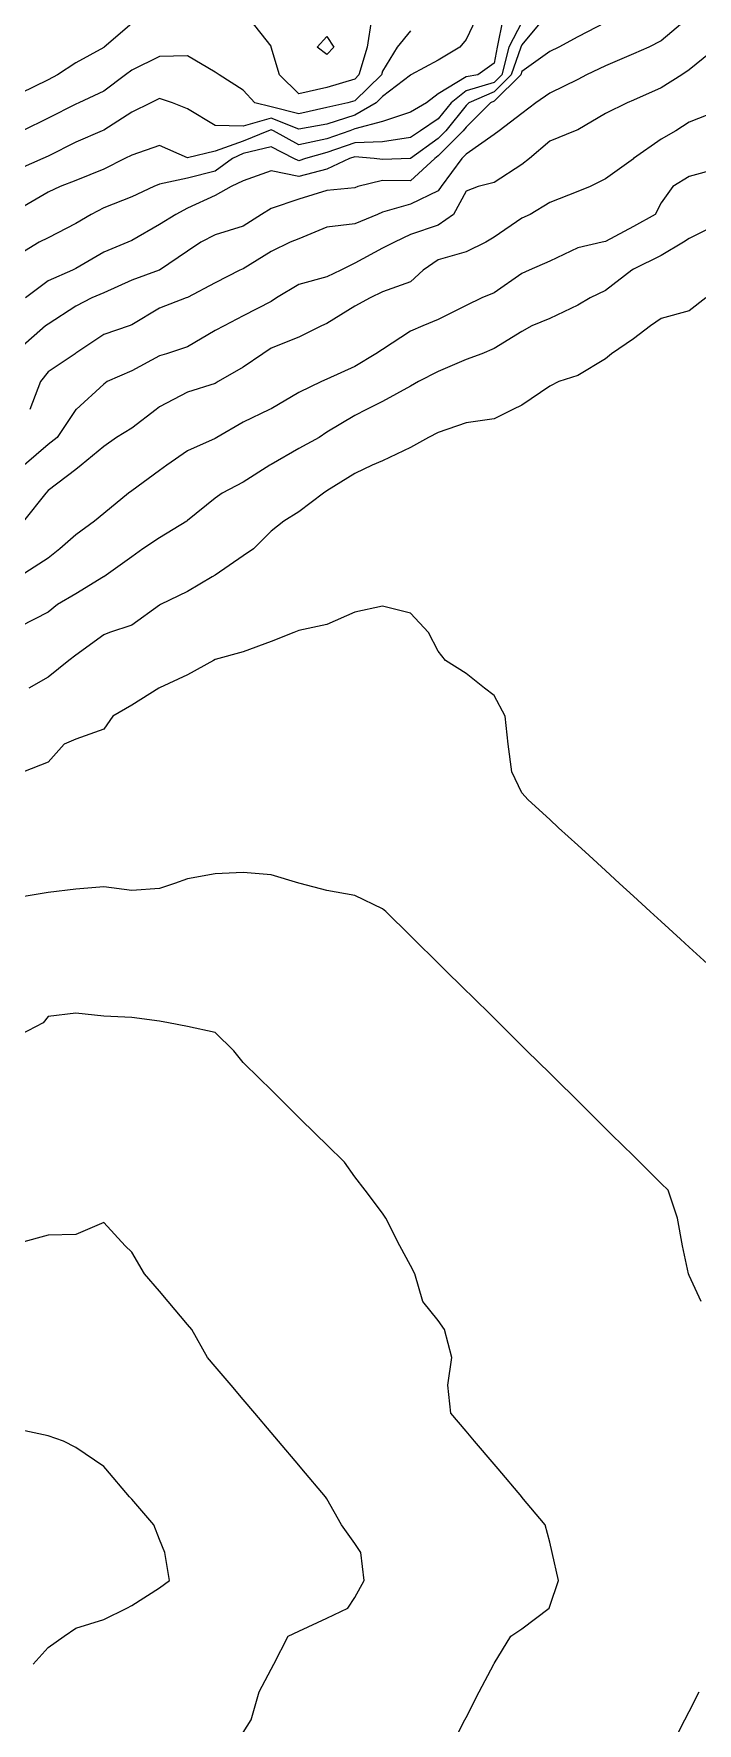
# Model space of a CAD drawing. Header units: metres. Extents: x 2681030 to 2681330, y 1246000 to 1246290.
# Drawn here: x 2681294.49 to 2681306.39, y 1246029.69 to 1246059.99 of the extents above; entities that cross this region are included whole.
import ezdxf

# ---------------------------------------------------------------- set-up
doc = ezdxf.new("R2010")
doc.units = ezdxf.units.M
doc.layers.add('BASIS_HOEHENLINIEN', color=8, linetype='Continuous')

msp = doc.modelspace()

# ---------------------------------------------------------------- linework, layer by layer
at = {"layer": 'BASIS_HOEHENLINIEN'}
for points in [[(2681302.909, 1246060.25, 0), (2681302.806, 1246059.75, 0), (2681302.75, 1246059.459, 0), (2681302.459, 1246059.25, 0), (2681302.25, 1246059.216, 0), (2681301.75, 1246058.91, 0), (2681301.54, 1246058.75, 0), (2681301.25, 1246058.582, 0), (2681300.75, 1246058.415, 0), (2681300.25, 1246058.281, 0), (2681300.162, 1246058.25, 0), (2681299.75, 1246058.105, 0), (2681299.25, 1246057.994, 0), (2681298.792, 1246058.25, 0), (2681298.75, 1246058.267, 0), (2681298.706, 1246058.25, 0), (2681298.25, 1246058.062, 0), (2681297.75, 1246057.886, 0), (2681297.25, 1246057.762, 0), (2681296.75, 1246057.983, 0), (2681296.25, 1246057.814, 0), (2681296.128, 1246057.75, 0), (2681295.75, 1246057.56, 0), (2681295.25, 1246057.358, 0), (2681294.968, 1246057.25, 0), (2681294.75, 1246057.147, 0), (2681294.25, 1246056.854, 0)], [(2681302.425, 1246060.25, 0), (2681302.25, 1246059.888, 0), (2681302.136, 1246059.75, 0), (2681301.75, 1246059.516, 0), (2681301.258, 1246059.25, 0), (2681301.25, 1246059.244, 0), (2681300.75, 1246058.863, 0), (2681300.633, 1246058.75, 0), (2681300.25, 1246058.527, 0), (2681299.75, 1246058.37, 0), (2681299.25, 1246058.279, 0), (2681298.75, 1246058.472, 0), (2681298.25, 1246058.334, 0), (2681297.75, 1246058.343, 0), (2681297.25, 1246058.641, 0), (2681296.984, 1246058.75, 0), (2681296.75, 1246058.826, 0), (2681296.594, 1246058.75, 0), (2681296.25, 1246058.58, 0), (2681295.75, 1246058.262, 0), (2681295.722, 1246058.25, 0), (2681295.25, 1246058.046, 0), (2681294.75, 1246057.795, 0), (2681294.657, 1246057.75, 0), (2681294.25, 1246057.575, 0)], [(2681303.25, 1246060.199, 0), (2681303.018, 1246059.75, 0), (2681302.888, 1246059.25, 0), (2681302.75, 1246059.114, 0), (2681302.25, 1246058.968, 0), (2681301.981, 1246058.75, 0), (2681301.75, 1246058.463, 0), (2681301.429, 1246058.25, 0), (2681301.25, 1246058.131, 0), (2681300.75, 1246058.048, 0), (2681300.25, 1246058.031, 0), (2681299.75, 1246057.862, 0), (2681299.37, 1246057.75, 0), (2681299.25, 1246057.709, 0), (2681299.16, 1246057.75, 0), (2681298.75, 1246057.96, 0), (2681298.25, 1246057.842, 0), (2681298.056, 1246057.75, 0), (2681297.75, 1246057.524, 0), (2681297.25, 1246057.4, 0), (2681296.75, 1246057.294, 0), (2681296.649, 1246057.25, 0), (2681296.25, 1246057.063, 0), (2681295.75, 1246056.869, 0), (2681295.522, 1246056.75, 0), (2681295.25, 1246056.588, 0), (2681294.75, 1246056.327, 0), (2681294.592, 1246056.25, 0), (2681294.25, 1246056.043, 0)], [(2681304.75, 1246060.19, 0), (2681304.25, 1246059.936, 0), (2681303.915, 1246059.75, 0), (2681303.75, 1246059.67, 0), (2681303.25, 1246059.312, 0), (2681303.228, 1246059.25, 0), (2681302.75, 1246058.777, 0), (2681302.688, 1246058.75, 0), (2681302.25, 1246058.313, 0), (2681302.199, 1246058.25, 0), (2681301.75, 1246057.797, 0), (2681301.685, 1246057.75, 0), (2681301.25, 1246057.353, 0), (2681300.75, 1246057.357, 0), (2681300.305, 1246057.25, 0), (2681300.25, 1246057.227, 0), (2681299.75, 1246057.175, 0), (2681299.25, 1246057.022, 0), (2681298.75, 1246056.852, 0), (2681298.577, 1246056.75, 0), (2681298.25, 1246056.541, 0), (2681297.75, 1246056.383, 0), (2681297.489, 1246056.25, 0), (2681297.25, 1246056.089, 0), (2681296.75, 1246055.751, 0), (2681296.746, 1246055.75, 0), (2681296.25, 1246055.568, 0), (2681295.75, 1246055.344, 0), (2681295.537, 1246055.25, 0), (2681295.25, 1246055.101, 0), (2681294.75, 1246054.778, 0), (2681294.706, 1246054.75, 0), (2681294.25, 1246054.353, 0)], [(2681296.25, 1246060.17, 0), (2681295.758, 1246059.75, 0), (2681295.75, 1246059.744, 0), (2681295.25, 1246059.468, 0), (2681294.922, 1246059.25, 0), (2681294.75, 1246059.165, 0), (2681294.25, 1246058.919, 0)], [(2681301.25, 1246060.039, 0), (2681301.013, 1246059.75, 0), (2681300.75, 1246059.319, 0), (2681300.729, 1246059.25, 0), (2681300.25, 1246058.785, 0), (2681300.129, 1246058.75, 0), (2681299.75, 1246058.667, 0), (2681299.25, 1246058.553, 0), (2681298.75, 1246058.677, 0), (2681298.462, 1246058.75, 0), (2681298.25, 1246058.975, 0), (2681297.818, 1246059.25, 0), (2681297.75, 1246059.299, 0), (2681297.25, 1246059.595, 0), (2681296.75, 1246059.58, 0), (2681296.25, 1246059.337, 0), (2681296.141, 1246059.25, 0), (2681295.75, 1246058.958, 0), (2681295.301, 1246058.75, 0), (2681295.25, 1246058.727, 0), (2681294.75, 1246058.477, 0), (2681294.292, 1246058.25, 0)], [(2681303.629, 1246060.25, 0), (2681303.25, 1246059.789, 0), (2681303.23, 1246059.75, 0), (2681303.058, 1246059.25, 0), (2681302.75, 1246058.945, 0), (2681302.299, 1246058.75, 0), (2681302.25, 1246058.701, 0), (2681301.888, 1246058.25, 0), (2681301.75, 1246058.111, 0), (2681301.251, 1246057.75, 0), (2681301.25, 1246057.749, 0), (2681300.75, 1246057.731, 0), (2681300.602, 1246057.75, 0), (2681300.25, 1246057.78, 0), (2681300.16, 1246057.75, 0), (2681299.75, 1246057.56, 0), (2681299.25, 1246057.427, 0), (2681298.75, 1246057.528, 0), (2681298.25, 1246057.351, 0), (2681298.036, 1246057.25, 0), (2681297.75, 1246057.089, 0), (2681297.25, 1246056.858, 0), (2681297.042, 1246056.75, 0), (2681296.75, 1246056.566, 0), (2681296.25, 1246056.279, 0), (2681296.184, 1246056.25, 0), (2681295.75, 1246056.069, 0), (2681295.25, 1246055.78, 0), (2681295.186, 1246055.75, 0), (2681294.75, 1246055.557, 0), (2681294.346, 1246055.25, 0)], [(2681306.21, 1246060.25, 0), (2681305.75, 1246059.861, 0), (2681305.527, 1246059.75, 0), (2681305.25, 1246059.629, 0), (2681304.75, 1246059.411, 0), (2681304.411, 1246059.25, 0), (2681304.25, 1246059.17, 0), (2681303.75, 1246058.924, 0), (2681303.501, 1246058.75, 0), (2681303.25, 1246058.556, 0), (2681302.84, 1246058.25, 0), (2681302.75, 1246058.183, 0), (2681302.25, 1246057.827, 0), (2681302.174, 1246057.75, 0), (2681301.803, 1246057.25, 0), (2681301.75, 1246057.174, 0), (2681301.25, 1246056.935, 0), (2681300.75, 1246056.79, 0), (2681300.657, 1246056.75, 0), (2681300.25, 1246056.577, 0), (2681299.75, 1246056.518, 0), (2681299.25, 1246056.31, 0), (2681299.093, 1246056.25, 0), (2681298.75, 1246056.085, 0), (2681298.25, 1246055.775, 0), (2681298.192, 1246055.75, 0), (2681297.75, 1246055.52, 0), (2681297.25, 1246055.259, 0), (2681297.229, 1246055.25, 0), (2681296.75, 1246055.065, 0), (2681296.25, 1246054.768, 0), (2681296.208, 1246054.75, 0), (2681295.75, 1246054.593, 0), (2681295.25, 1246054.26, 0), (2681295.235, 1246054.25, 0), (2681294.75, 1246053.926, 0), (2681294.613, 1246053.75, 0), (2681294.423, 1246053.25, 0)], [(2681300.552, 1246060.25, 0), (2681300.476, 1246059.75, 0), (2681300.326, 1246059.25, 0), (2681300.25, 1246059.176, 0), (2681299.75, 1246059.027, 0), (2681299.25, 1246058.914, 0), (2681298.902, 1246059.25, 0), (2681298.755, 1246059.75, 0), (2681298.75, 1246059.764, 0), (2681298.369, 1246060.25, 0)], [(2681306.75, 1246059.749, 0), (2681306.25, 1246059.339, 0), (2681306.119, 1246059.25, 0), (2681305.75, 1246059.021, 0), (2681305.25, 1246058.8, 0), (2681305.14, 1246058.75, 0), (2681304.75, 1246058.557, 0), (2681304.25, 1246058.268, 0), (2681304.207, 1246058.25, 0), (2681303.75, 1246058.063, 0), (2681303.385, 1246057.75, 0), (2681303.25, 1246057.645, 0), (2681302.75, 1246057.322, 0), (2681302.466, 1246057.25, 0), (2681302.25, 1246057.165, 0), (2681302.021, 1246056.75, 0), (2681301.75, 1246056.558, 0), (2681301.25, 1246056.389, 0), (2681300.964, 1246056.25, 0), (2681300.75, 1246056.143, 0), (2681300.25, 1246055.872, 0), (2681300, 1246055.75, 0), (2681299.75, 1246055.631, 0), (2681299.25, 1246055.491, 0), (2681298.845, 1246055.25, 0), (2681298.75, 1246055.19, 0), (2681298.25, 1246054.929, 0), (2681297.912, 1246054.75, 0), (2681297.75, 1246054.665, 0), (2681297.25, 1246054.376, 0), (2681296.875, 1246054.25, 0), (2681296.75, 1246054.213, 0), (2681296.25, 1246053.941, 0), (2681295.813, 1246053.75, 0), (2681295.75, 1246053.704, 0), (2681295.252, 1246053.25, 0), (2681295.25, 1246053.248, 0), (2681294.915, 1246052.75, 0), (2681294.75, 1246052.62, 0), (2681294.32, 1246052.25, 0)], [(2681299.877, 1246059.75, 0), (2681299.75, 1246059.619, 0), (2681299.575, 1246059.75, 0), (2681299.75, 1246059.942, 0), (2681299.877, 1246059.75, 0)], [(2681306.75, 1246058.599, 0), (2681306.25, 1246058.406, 0), (2681306.01, 1246058.25, 0), (2681305.75, 1246058.098, 0), (2681305.254, 1246057.75, 0), (2681305.25, 1246057.747, 0), (2681304.75, 1246057.385, 0), (2681304.475, 1246057.25, 0), (2681304.25, 1246057.161, 0), (2681303.75, 1246056.962, 0), (2681303.4, 1246056.75, 0), (2681303.25, 1246056.682, 0), (2681302.75, 1246056.341, 0), (2681302.602, 1246056.25, 0), (2681302.25, 1246056.078, 0), (2681301.75, 1246055.933, 0), (2681301.477, 1246055.75, 0), (2681301.25, 1246055.539, 0), (2681300.75, 1246055.362, 0), (2681300.529, 1246055.25, 0), (2681300.25, 1246055.102, 0), (2681299.75, 1246054.793, 0), (2681299.655, 1246054.75, 0), (2681299.25, 1246054.549, 0), (2681298.75, 1246054.353, 0), (2681298.601, 1246054.25, 0), (2681298.25, 1246054.01, 0), (2681297.803, 1246053.75, 0), (2681297.75, 1246053.718, 0), (2681297.25, 1246053.561, 0), (2681296.75, 1246053.298, 0), (2681296.687, 1246053.25, 0), (2681296.25, 1246052.916, 0), (2681295.976, 1246052.75, 0), (2681295.75, 1246052.586, 0), (2681295.347, 1246052.25, 0), (2681295.25, 1246052.174, 0), (2681294.75, 1246051.796, 0), (2681294.713, 1246051.75, 0), (2681294.311, 1246051.25, 0)], [(2681306.75, 1246057.564, 0), (2681306.25, 1246057.426, 0), (2681305.959, 1246057.25, 0), (2681305.75, 1246056.957, 0), (2681305.64, 1246056.75, 0), (2681305.25, 1246056.535, 0), (2681304.75, 1246056.264, 0), (2681304.691, 1246056.25, 0), (2681304.25, 1246056.148, 0), (2681303.75, 1246055.911, 0), (2681303.382, 1246055.75, 0), (2681303.25, 1246055.69, 0), (2681302.75, 1246055.343, 0), (2681302.533, 1246055.25, 0), (2681302.25, 1246055.116, 0), (2681301.75, 1246054.862, 0), (2681301.473, 1246054.75, 0), (2681301.25, 1246054.654, 0), (2681300.75, 1246054.326, 0), (2681300.632, 1246054.25, 0), (2681300.25, 1246054.021, 0), (2681299.75, 1246053.797, 0), (2681299.657, 1246053.75, 0), (2681299.25, 1246053.556, 0), (2681298.75, 1246053.263, 0), (2681298.723, 1246053.25, 0), (2681298.25, 1246053.021, 0), (2681297.78, 1246052.75, 0), (2681297.75, 1246052.733, 0), (2681297.25, 1246052.511, 0), (2681296.883, 1246052.25, 0), (2681296.75, 1246052.154, 0), (2681296.25, 1246051.793, 0), (2681296.192, 1246051.75, 0), (2681295.75, 1246051.387, 0), (2681295.585, 1246051.25, 0), (2681295.25, 1246051.001, 0), (2681294.961, 1246050.75, 0), (2681294.75, 1246050.582, 0), (2681294.25, 1246050.264, 0)], [(2681306.75, 1246056.569, 0), (2681306.25, 1246056.315, 0), (2681306.147, 1246056.25, 0), (2681305.75, 1246056.012, 0), (2681305.25, 1246055.764, 0), (2681305.224, 1246055.75, 0), (2681304.75, 1246055.386, 0), (2681304.474, 1246055.25, 0), (2681304.25, 1246055.123, 0), (2681303.75, 1246054.882, 0), (2681303.429, 1246054.75, 0), (2681303.25, 1246054.649, 0), (2681302.75, 1246054.343, 0), (2681302.532, 1246054.25, 0), (2681302.25, 1246054.149, 0), (2681301.75, 1246053.93, 0), (2681301.392, 1246053.75, 0), (2681301.25, 1246053.67, 0), (2681300.75, 1246053.393, 0), (2681300.46, 1246053.25, 0), (2681300.25, 1246053.143, 0), (2681299.75, 1246052.844, 0), (2681299.613, 1246052.75, 0), (2681299.25, 1246052.55, 0), (2681298.75, 1246052.262, 0), (2681298.728, 1246052.25, 0), (2681298.25, 1246051.949, 0), (2681297.874, 1246051.75, 0), (2681297.75, 1246051.657, 0), (2681297.25, 1246051.258, 0), (2681297.24, 1246051.25, 0), (2681296.75, 1246050.951, 0), (2681296.453, 1246050.75, 0), (2681296.25, 1246050.605, 0), (2681295.75, 1246050.252, 0), (2681295.747, 1246050.25, 0), (2681295.25, 1246049.947, 0), (2681294.921, 1246049.75, 0), (2681294.75, 1246049.617, 0), (2681294.25, 1246049.358, 0)], [(2681306.551, 1246055.25, 0), (2681306.25, 1246055.02, 0), (2681305.75, 1246054.884, 0), (2681305.559, 1246054.75, 0), (2681305.25, 1246054.517, 0), (2681304.855, 1246054.25, 0), (2681304.75, 1246054.159, 0), (2681304.25, 1246053.858, 0), (2681303.913, 1246053.75, 0), (2681303.75, 1246053.671, 0), (2681303.25, 1246053.327, 0), (2681303.084, 1246053.25, 0), (2681302.75, 1246053.081, 0), (2681302.25, 1246053.014, 0), (2681301.75, 1246052.837, 0), (2681301.572, 1246052.75, 0), (2681301.25, 1246052.569, 0), (2681300.75, 1246052.33, 0), (2681300.562, 1246052.25, 0), (2681300.25, 1246052.104, 0), (2681299.75, 1246051.789, 0), (2681299.689, 1246051.75, 0), (2681299.25, 1246051.414, 0), (2681298.977, 1246051.25, 0), (2681298.75, 1246051.071, 0), (2681298.438, 1246050.75, 0), (2681298.25, 1246050.628, 0), (2681297.75, 1246050.281, 0), (2681297.695, 1246050.25, 0), (2681297.25, 1246049.987, 0), (2681296.77, 1246049.75, 0), (2681296.75, 1246049.741, 0), (2681296.25, 1246049.381, 0), (2681295.852, 1246049.25, 0), (2681295.75, 1246049.209, 0), (2681295.25, 1246048.847, 0), (2681295.125, 1246048.75, 0), (2681294.75, 1246048.452, 0), (2681294.407, 1246048.25, 0)], [(2681306.642, 1246043.25, 0), (2681306.25, 1246043.609, 0), (2681306.096, 1246043.75, 0), (2681305.75, 1246044.067, 0), (2681305.55, 1246044.25, 0), (2681305.25, 1246044.525, 0), (2681305.003, 1246044.75, 0), (2681304.75, 1246044.982, 0), (2681304.456, 1246045.25, 0), (2681304.25, 1246045.439, 0), (2681303.909, 1246045.75, 0), (2681303.75, 1246045.896, 0), (2681303.362, 1246046.25, 0), (2681303.25, 1246046.378, 0), (2681303.069, 1246046.75, 0), (2681303.004, 1246047.25, 0), (2681302.947, 1246047.75, 0), (2681302.75, 1246048.118, 0), (2681302.577, 1246048.25, 0), (2681302.25, 1246048.516, 0), (2681301.877, 1246048.75, 0), (2681301.75, 1246048.918, 0), (2681301.575, 1246049.25, 0), (2681301.25, 1246049.6, 0), (2681300.75, 1246049.723, 0), (2681300.25, 1246049.617, 0), (2681299.75, 1246049.392, 0), (2681299.25, 1246049.289, 0), (2681299.161, 1246049.25, 0), (2681298.75, 1246049.088, 0), (2681298.25, 1246048.904, 0), (2681297.75, 1246048.768, 0), (2681297.716, 1246048.75, 0), (2681297.25, 1246048.493, 0), (2681296.75, 1246048.259, 0), (2681296.737, 1246048.25, 0), (2681296.25, 1246047.95, 0), (2681295.91, 1246047.75, 0), (2681295.75, 1246047.516, 0), (2681295.25, 1246047.336, 0), (2681295.038, 1246047.25, 0), (2681294.75, 1246046.928, 0), (2681294.307, 1246046.75, 0)], [(2681306.467, 1246037.25, 0), (2681306.25, 1246037.719, 0), (2681306.235, 1246037.75, 0), (2681306.128, 1246038.25, 0), (2681306.043, 1246038.75, 0), (2681305.872, 1246039.25, 0), (2681305.75, 1246039.37, 0), (2681305.365, 1246039.75, 0), (2681305.25, 1246039.864, 0), (2681304.859, 1246040.25, 0), (2681304.75, 1246040.357, 0), (2681304.352, 1246040.75, 0), (2681304.25, 1246040.851, 0), (2681303.846, 1246041.25, 0), (2681303.75, 1246041.345, 0), (2681303.339, 1246041.75, 0), (2681303.25, 1246041.838, 0), (2681302.833, 1246042.25, 0), (2681302.75, 1246042.332, 0), (2681302.327, 1246042.75, 0), (2681302.25, 1246042.826, 0), (2681301.82, 1246043.25, 0), (2681301.75, 1246043.319, 0), (2681301.314, 1246043.75, 0), (2681301.25, 1246043.813, 0), (2681300.807, 1246044.25, 0), (2681300.75, 1246044.297, 0), (2681300.25, 1246044.532, 0), (2681299.75, 1246044.621, 0), (2681299.275, 1246044.75, 0), (2681299.25, 1246044.758, 0), (2681298.75, 1246044.902, 0), (2681298.25, 1246044.947, 0), (2681297.75, 1246044.925, 0), (2681297.25, 1246044.836, 0), (2681297.017, 1246044.75, 0), (2681296.75, 1246044.658, 0), (2681296.25, 1246044.625, 0), (2681295.75, 1246044.69, 0), (2681295.25, 1246044.645, 0), (2681294.75, 1246044.587, 0), (2681294.25, 1246044.503, 0)], [(2681301.968, 1246029.25, 0), (2681302.227, 1246029.75, 0), (2681302.25, 1246029.795, 0), (2681302.485, 1246030.25, 0), (2681302.744, 1246030.75, 0), (2681302.75, 1246030.76, 0), (2681303.054, 1246031.25, 0), (2681303.25, 1246031.385, 0), (2681303.736, 1246031.75, 0), (2681303.75, 1246031.79, 0), (2681303.908, 1246032.25, 0), (2681303.795, 1246032.75, 0), (2681303.75, 1246032.936, 0), (2681303.666, 1246033.25, 0), (2681303.25, 1246033.746, 0), (2681303.247, 1246033.75, 0), (2681302.824, 1246034.25, 0), (2681302.75, 1246034.337, 0), (2681302.4, 1246034.75, 0), (2681302.25, 1246034.928, 0), (2681301.977, 1246035.25, 0), (2681301.921, 1246035.75, 0), (2681301.991, 1246036.25, 0), (2681301.863, 1246036.75, 0), (2681301.75, 1246036.911, 0), (2681301.475, 1246037.25, 0), (2681301.327, 1246037.75, 0), (2681301.25, 1246037.9, 0), (2681301.063, 1246038.25, 0), (2681300.811, 1246038.75, 0), (2681300.75, 1246038.837, 0), (2681300.439, 1246039.25, 0), (2681300.25, 1246039.491, 0), (2681300.065, 1246039.75, 0), (2681299.75, 1246040.061, 0), (2681299.558, 1246040.25, 0), (2681299.25, 1246040.554, 0), (2681299.052, 1246040.75, 0), (2681298.75, 1246041.048, 0), (2681298.545, 1246041.25, 0), (2681298.25, 1246041.542, 0), (2681298.08, 1246041.75, 0), (2681297.75, 1246042.077, 0), (2681297.25, 1246042.186, 0), (2681296.911, 1246042.25, 0), (2681296.75, 1246042.28, 0), (2681296.25, 1246042.344, 0), (2681295.75, 1246042.369, 0), (2681295.25, 1246042.423, 0), (2681294.75, 1246042.367, 0), (2681294.663, 1246042.25, 0), (2681294.25, 1246042.035, 0)], [(2681298.25, 1246029.523, 0), (2681298.391, 1246029.75, 0), (2681298.538, 1246030.25, 0), (2681298.75, 1246030.659, 0), (2681298.797, 1246030.75, 0), (2681299.056, 1246031.25, 0), (2681299.25, 1246031.341, 0), (2681299.75, 1246031.574, 0), (2681300.126, 1246031.75, 0), (2681300.25, 1246031.946, 0), (2681300.42, 1246032.25, 0), (2681300.361, 1246032.75, 0), (2681300.25, 1246032.915, 0), (2681300.015, 1246033.25, 0), (2681299.75, 1246033.711, 0), (2681299.728, 1246033.75, 0), (2681299.305, 1246034.25, 0), (2681299.25, 1246034.315, 0), (2681298.882, 1246034.75, 0), (2681298.75, 1246034.906, 0), (2681298.459, 1246035.25, 0), (2681298.25, 1246035.496, 0), (2681298.035, 1246035.75, 0), (2681297.75, 1246036.087, 0), (2681297.612, 1246036.25, 0), (2681297.33, 1246036.75, 0), (2681297.25, 1246036.838, 0), (2681296.907, 1246037.25, 0), (2681296.75, 1246037.441, 0), (2681296.48, 1246037.75, 0), (2681296.25, 1246038.137, 0), (2681296.136, 1246038.25, 0), (2681295.75, 1246038.667, 0), (2681295.25, 1246038.457, 0), (2681294.75, 1246038.441, 0), (2681294.25, 1246038.304, 0)], [(2681294.483, 1246030.75, 0), (2681294.75, 1246031.048, 0), (2681295.04, 1246031.25, 0), (2681295.25, 1246031.397, 0), (2681295.75, 1246031.55, 0), (2681296.163, 1246031.75, 0), (2681296.25, 1246031.8, 0), (2681296.75, 1246032.12, 0), (2681296.931, 1246032.25, 0), (2681296.847, 1246032.75, 0), (2681296.75, 1246032.983, 0), (2681296.646, 1246033.25, 0), (2681296.25, 1246033.706, 0), (2681296.21, 1246033.75, 0), (2681295.787, 1246034.25, 0), (2681295.75, 1246034.293, 0), (2681295.25, 1246034.634, 0), (2681295.026, 1246034.75, 0), (2681294.75, 1246034.843, 0), (2681294.25, 1246034.953, 0)], [(2681305.915, 1246029.25, 0), (2681306.173, 1246029.75, 0), (2681306.25, 1246029.898, 0), (2681306.432, 1246030.25, 0)]]:
    msp.add_polyline3d(points, dxfattribs=at)

doc.saveas('drawing.dxf')
